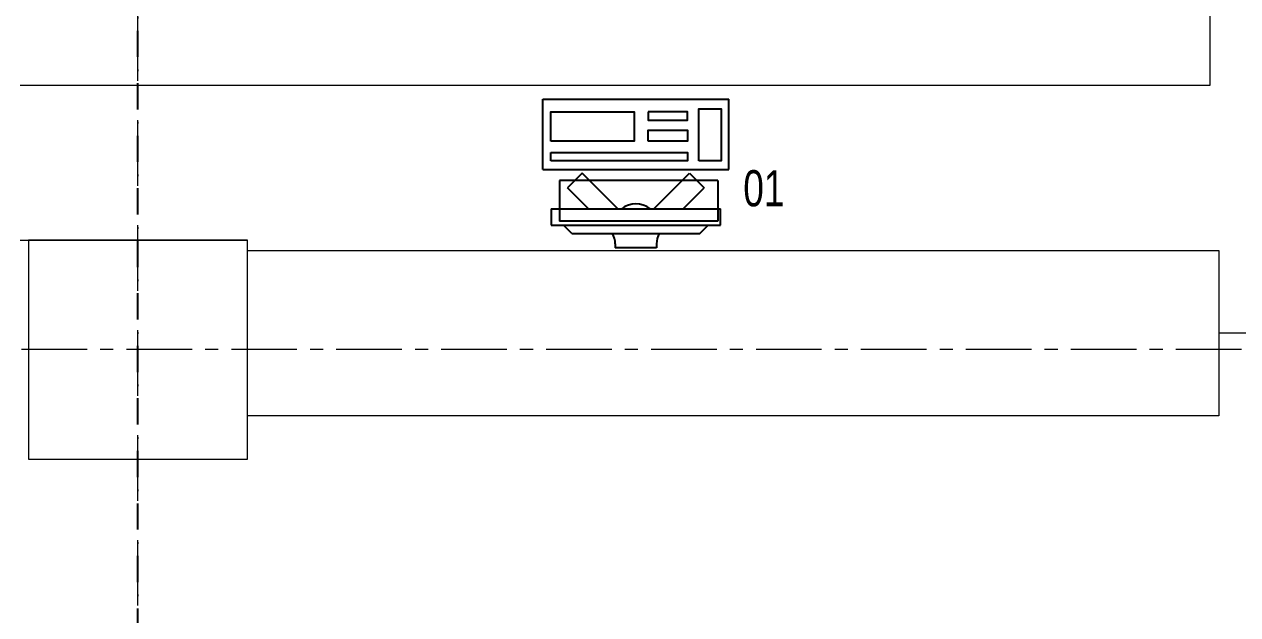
# Model space of a CAD drawing. Header units: millimetres. Extents: x 26027 to 581921, y 7230 to 233891.
# Drawn here: x 480524 to 483461, y 192654 to 194083 of the extents above; entities that cross this region are included whole.
import ezdxf

# ---------------------------------------------------------------- set-up
doc = ezdxf.new("R2010")
doc.units = ezdxf.units.MM
doc.header["$LTSCALE"] = 5
doc.linetypes.add('CENTER', pattern=[50.8, 31.75, -6.35, 6.35, -6.35])
doc.linetypes.add('DASHDOT', pattern=[25.4, 12.7, -6.35, 0, -6.35])
doc.layers.add('axes', color=9, linetype='Continuous')
doc.layers.add('GE-ARCHITECTURAL_ELEMENTS', color=8, linetype='Continuous')
doc.layers.add('Medical Equipment and Furniture', color=163, linetype='Continuous', lineweight=0)
doc.layers.add('Structure', color=20, linetype='Continuous', lineweight=5)
doc.styles.add('X3G_ENTITY_257CFD', font='swisscl.ttf', dxfattribs={"height": 200})

# ---------------------------------------------------------------- blocks, each defined once
blk = doc.blocks.new('ITCWLS1-P')
at = {"layer": 'GE-ARCHITECTURAL_ELEMENTS'}
for p, q in [((-0.17, 0.45), (-0.17, 0)), ((-0.17, 0.45), (0, 0.45)), ((0, 0.45), (0, 0)), ((-0.2651, 0.43, 0), (-0.3051, 0.43, 0)), ((-0.3051, 0.43, 0), (-0.3051, 0.02, 0)), ((-0.2651, 0.43, 0), (-0.2651, 0.02, 0)), ((-0.1496, 0.4305), (-0.1291, 0.4305)), ((-0.1291, 0.4305), (-0.1291, 0.4089)), ((-0.3251, 0.38, 0), (-0.3051, 0.4, 0)), ((-0.197, 0.4094), (-0.295, 0.4094)), ((-0.295, 0.0264), (-0.295, 0.4094)), ((-0.197, 0.0264), (-0.197, 0.4094)), ((-0.3251, 0.38, 0), (-0.3251, 0.07, 0)), ((-0.3503, 0.275), (-0.3596, 0.275)), ((-0.3596, 0.175), (-0.3596, 0.275)), ((-0.3503, 0.175), (-0.3596, 0.175)), ((-0.3251, 0.07, 0), (-0.3051, 0.05, 0)), ((-0.3051, 0.02, 0), (-0.2651, 0.02, 0)), ((-0.197, 0.0264), (-0.295, 0.0264)), ((-0.17, 0), (0, 0))]:
    blk.add_line(p, q, dxfattribs=at)
at = {"layer": 'GE-ARCHITECTURAL_ELEMENTS', "extrusion": (2.48281e-10, 3.18408e-10, -1)}
for p, q in [((-0.2651, 0.3395), (-0.2144, 0.3902)), ((-0.1791, 0.3548), (-0.2144, 0.3902)), ((-0.2651, 0.2688), (-0.1791, 0.3548))]:
    blk.add_line(p, q, dxfattribs=at)
at = {"layer": 'GE-ARCHITECTURAL_ELEMENTS', "extrusion": (2.48281e-10, -3.18408e-10, -1)}
for p, q in [((-0.2651, 0.1812), (-0.1791, 0.0952)), ((-0.2651, 0.1105), (-0.2144, 0.0598)), ((-0.1791, 0.0952), (-0.2144, 0.0598))]:
    blk.add_line(p, q, dxfattribs=at)
at = {"layer": 'GE-ARCHITECTURAL_ELEMENTS'}
for points in [[(-0.1291, 0.4089), (-0.1291, 0.1), (-0.1496, 0.1), (-0.1496, 0.4305)], [(-0.1496, 0.1), (-0.1496, 0.1), (-0.1496, 0.1), (-0.1496, 0.1), (-0.1496, 0.1), (-0.1496, 0.1), (-0.1496, 0.1), (-0.1496, 0.1), (-0.1496, 0.1)], [(-0.1496, 0.1), (-0.1496, 0.1), (-0.1496, 0.1), (-0.1496, 0.1), (-0.1496, 0.1), (-0.1496, 0.1), (-0.1496, 0.1), (-0.1496, 0.1), (-0.1496, 0.1), (-0.1496, 0.1), (-0.1496, 0.1), (-0.1496, 0.1), (-0.1496, 0.1), (-0.1496, 0.1), (-0.1496, 0.1), (-0.1496, 0.1), (-0.1496, 0.1), (-0.1496, 0.1)], [(-0.1496, 0.1), (-0.1496, 0.1), (-0.1496, 0.1), (-0.1496, 0.1), (-0.1496, 0.1), (-0.1496, 0.1), (-0.1496, 0.1), (-0.1496, 0.1), (-0.1496, 0.1), (-0.1496, 0.1)], [(-0.1496, 0.1), (-0.1496, 0.1), (-0.1496, 0.1), (-0.1496, 0.1), (-0.1496, 0.1), (-0.1496, 0.1), (-0.1496, 0.1)], [(-0.1496, 0.1), (-0.1496, 0.1), (-0.1496, 0.1), (-0.1496, 0.1), (-0.1496, 0.1), (-0.1496, 0.1), (-0.1496, 0.1), (-0.1496, 0.1), (-0.1496, 0.1), (-0.1496, 0.1)], [(-0.1496, 0.1), (-0.1496, 0.1), (-0.1496, 0.1), (-0.1496, 0.1), (-0.1496, 0.1), (-0.1496, 0.1), (-0.1496, 0.1), (-0.1496, 0.1), (-0.1496, 0.1), (-0.1496, 0.1), (-0.1496, 0.1), (-0.1496, 0.1), (-0.1496, 0.1), (-0.1496, 0.1), (-0.1496, 0.1)], [(-0.1496, 0.1), (-0.1496, 0.1), (-0.1496, 0.1), (-0.1496, 0.1), (-0.1496, 0.1), (-0.1496, 0.1), (-0.1496, 0.1), (-0.1496, 0.1), (-0.1496, 0.1), (-0.1496, 0.1)], [(-0.1496, 0.1), (-0.1496, 0.1), (-0.1496, 0.1), (-0.1496, 0.1), (-0.1496, 0.1), (-0.1496, 0.1), (-0.1496, 0.1), (-0.1496, 0.1), (-0.1496, 0.1), (-0.1496, 0.1)], [(-0.1496, 0.1), (-0.1496, 0.1), (-0.1496, 0.1), (-0.1496, 0.1), (-0.1496, 0.1), (-0.1496, 0.1), (-0.1496, 0.1), (-0.1496, 0.1), (-0.1496, 0.1), (-0.1496, 0.1), (-0.1496, 0.1), (-0.1496, 0.1), (-0.1496, 0.1), (-0.1496, 0.1), (-0.1496, 0.1), (-0.1496, 0.1), (-0.1496, 0.1), (-0.1496, 0.1), (-0.1496, 0.1), (-0.1496, 0.1), (-0.1496, 0.1), (-0.1496, 0.1), (-0.1496, 0.1), (-0.1496, 0.1), (-0.1496, 0.1), (-0.1496, 0.1), (-0.1496, 0.1), (-0.1496, 0.1), (-0.1496, 0.1), (-0.1496, 0.1), (-0.1496, 0.1), (-0.1496, 0.1), (-0.1496, 0.1), (-0.1496, 0.1), (-0.1496, 0.1), (-0.1496, 0.1), (-0.1496, 0.1), (-0.1496, 0.1), (-0.1496, 0.1), (-0.1496, 0.1), (-0.1496, 0.1), (-0.1496, 0.1), (-0.1496, 0.1), (-0.1496, 0.1), (-0.1496, 0.1), (-0.1496, 0.1), (-0.1496, 0.1), (-0.1496, 0.1), (-0.1496, 0.1), (-0.1496, 0.1), (-0.1496, 0.1), (-0.1496, 0.1), (-0.1496, 0.1), (-0.1496, 0.1)], [(-0.1496, 0.1), (-0.1496, 0.1), (-0.1496, 0.1), (-0.1496, 0.1), (-0.1496, 0.1), (-0.1496, 0.1), (-0.1496, 0.1), (-0.1496, 0.1), (-0.1496, 0.1), (-0.1496, 0.1), (-0.1496, 0.1), (-0.1496, 0.1), (-0.1496, 0.1), (-0.1496, 0.1), (-0.1496, 0.1), (-0.1496, 0.1), (-0.1496, 0.1), (-0.1496, 0.1), (-0.1496, 0.1), (-0.1496, 0.1), (-0.1496, 0.1), (-0.1496, 0.1), (-0.1496, 0.1), (-0.1496, 0.1), (-0.1496, 0.1), (-0.1496, 0.1), (-0.1496, 0.1), (-0.1496, 0.1), (-0.1496, 0.1), (-0.1496, 0.1), (-0.1496, 0.1), (-0.1496, 0.1), (-0.1496, 0.1), (-0.1496, 0.1), (-0.1496, 0.1), (-0.1496, 0.1), (-0.1496, 0.1), (-0.1496, 0.1), (-0.1496, 0.1), (-0.1496, 0.1), (-0.1496, 0.1), (-0.1496, 0.1), (-0.1496, 0.1), (-0.1496, 0.1), (-0.1496, 0.1), (-0.1496, 0.1), (-0.1496, 0.1), (-0.1496, 0.1), (-0.1496, 0.1), (-0.1496, 0.1), (-0.1496, 0.1), (-0.1496, 0.1), (-0.1496, 0.1), (-0.1496, 0.1), (-0.1496, 0.1), (-0.1496, 0.1), (-0.1496, 0.1), (-0.1496, 0.1), (-0.1496, 0.1), (-0.1496, 0.1), (-0.1496, 0.1), (-0.1496, 0.1), (-0.1496, 0.1), (-0.1496, 0.1), (-0.1496, 0.1), (-0.1496, 0.1), (-0.1496, 0.1), (-0.1496, 0.1), (-0.1496, 0.1), (-0.1496, 0.1), (-0.1496, 0.1), (-0.1496, 0.1), (-0.1496, 0.1), (-0.1496, 0.1), (-0.1496, 0.1), (-0.1496, 0.1), (-0.1496, 0.1), (-0.1496, 0.1), (-0.1496, 0.1), (-0.1496, 0.1), (-0.1496, 0.1), (-0.1496, 0.1), (-0.1496, 0.1), (-0.1496, 0.1), (-0.1496, 0.1), (-0.1496, 0.1), (-0.1496, 0.1), (-0.1496, 0.1), (-0.1496, 0.1)], [(-0.1496, 0.1), (-0.1496, 0.1), (-0.1496, 0.1), (-0.1496, 0.1), (-0.1496, 0.1), (-0.1496, 0.1), (-0.1496, 0.1), (-0.1496, 0.1), (-0.1496, 0.1), (-0.1496, 0.1), (-0.1496, 0.1), (-0.1496, 0.1)], [(-0.1496, 0.1), (-0.1496, 0.1), (-0.1496, 0.1), (-0.1496, 0.1), (-0.1496, 0.1), (-0.1496, 0.1), (-0.1496, 0.1)], [(-0.1496, 0.1), (-0.1496, 0.1), (-0.1496, 0.1), (-0.1496, 0.1), (-0.1496, 0.1), (-0.1496, 0.1), (-0.1496, 0.1), (-0.1496, 0.1), (-0.1496, 0.1), (-0.1496, 0.1), (-0.1496, 0.1), (-0.1496, 0.1), (-0.1496, 0.1), (-0.1496, 0.1), (-0.1496, 0.1), (-0.1496, 0.1), (-0.1496, 0.1)], [(-0.1496, 0.1), (-0.1496, 0.1), (-0.1496, 0.1), (-0.1496, 0.1), (-0.1496, 0.1), (-0.1496, 0.1), (-0.1496, 0.1), (-0.1496, 0.1), (-0.1496, 0.1), (-0.1496, 0.1), (-0.1496, 0.1), (-0.1496, 0.1), (-0.1496, 0.1), (-0.1496, 0.1), (-0.1496, 0.1), (-0.1496, 0.1), (-0.1496, 0.1), (-0.1496, 0.1), (-0.1496, 0.1), (-0.1496, 0.1), (-0.1496, 0.1), (-0.1496, 0.1), (-0.1496, 0.1), (-0.1496, 0.1), (-0.1496, 0.1), (-0.1496, 0.1), (-0.1496, 0.1), (-0.1496, 0.1), (-0.1496, 0.1), (-0.1496, 0.1), (-0.1496, 0.1), (-0.1496, 0.1), (-0.1496, 0.1), (-0.1496, 0.1), (-0.1496, 0.1), (-0.1496, 0.1), (-0.1496, 0.1), (-0.1496, 0.1), (-0.1496, 0.1), (-0.1496, 0.1), (-0.1496, 0.1), (-0.1496, 0.1), (-0.1496, 0.1), (-0.1496, 0.1), (-0.1496, 0.1), (-0.1496, 0.1), (-0.1496, 0.1), (-0.1496, 0.1), (-0.1496, 0.1), (-0.1496, 0.1), (-0.1496, 0.1), (-0.1496, 0.1), (-0.1496, 0.1), (-0.1496, 0.1), (-0.1496, 0.1), (-0.1496, 0.1), (-0.1496, 0.1), (-0.1496, 0.1), (-0.1496, 0.1), (-0.1496, 0.1), (-0.1496, 0.1), (-0.1496, 0.1), (-0.1496, 0.1), (-0.1496, 0.1), (-0.1496, 0.1), (-0.1496, 0.1), (-0.1496, 0.1), (-0.1496, 0.1), (-0.1496, 0.1), (-0.1496, 0.1), (-0.1496, 0.1), (-0.1496, 0.1), (-0.1496, 0.1), (-0.1496, 0.1), (-0.1496, 0.1), (-0.1496, 0.1), (-0.1496, 0.1), (-0.1496, 0.1), (-0.1496, 0.1), (-0.1496, 0.1), (-0.1496, 0.1), (-0.1496, 0.1), (-0.1496, 0.1), (-0.1496, 0.1), (-0.1496, 0.1), (-0.1496, 0.1), (-0.1496, 0.1), (-0.1496, 0.1), (-0.1496, 0.1), (-0.1496, 0.1), (-0.1496, 0.1), (-0.1496, 0.1), (-0.1496, 0.1), (-0.1496, 0.1), (-0.1496, 0.1), (-0.1496, 0.1), (-0.1496, 0.1), (-0.1496, 0.1), (-0.1496, 0.1), (-0.1496, 0.1), (-0.1496, 0.1), (-0.1496, 0.1), (-0.1496, 0.1), (-0.1496, 0.1), (-0.1496, 0.1), (-0.1496, 0.1), (-0.1496, 0.1), (-0.1496, 0.1), (-0.1496, 0.1), (-0.1496, 0.1), (-0.1496, 0.1)], [(-0.1496, 0.1), (-0.1496, 0.1), (-0.1496, 0.1), (-0.1496, 0.1), (-0.1496, 0.1), (-0.1496, 0.1), (-0.1496, 0.1), (-0.1496, 0.1)]]:
    blk.add_lwpolyline(points, dxfattribs=at)
for points in [[(-0.1019, 0.4305), (-0.0304, 0.4305), (-0.0304, 0.2294), (-0.1019, 0.2294)], [(-0.1019, 0.1954), (-0.0747, 0.1954), (-0.0747, 0.1), (-0.1019, 0.1)], [(-0.0304, 0.1954), (-0.0508, 0.1954), (-0.0508, 0.1), (-0.0304, 0.1)], [(-0.1496, 0.1), (-0.1496, 0.1), (-0.1496, 0.1), (-0.1496, 0.1), (-0.1496, 0.1), (-0.1496, 0.1), (-0.1496, 0.1), (-0.1496, 0.1), (-0.1496, 0.1), (-0.1496, 0.1), (-0.1496, 0.1), (-0.1496, 0.1), (-0.1496, 0.1), (-0.1496, 0.1), (-0.1496, 0.1), (-0.1496, 0.1), (-0.1496, 0.1), (-0.1496, 0.1), (-0.1496, 0.1), (-0.1496, 0.1), (-0.1496, 0.1), (-0.1496, 0.1), (-0.1496, 0.1), (-0.1496, 0.1), (-0.1496, 0.1), (-0.1496, 0.1), (-0.1496, 0.1), (-0.1496, 0.1), (-0.1496, 0.1), (-0.1496, 0.1), (-0.1496, 0.1), (-0.1496, 0.1), (-0.1496, 0.1), (-0.1496, 0.1), (-0.1496, 0.1), (-0.1496, 0.1), (-0.1496, 0.1), (-0.1496, 0.1), (-0.1496, 0.1), (-0.1496, 0.1), (-0.1496, 0.1), (-0.1496, 0.1), (-0.1496, 0.1), (-0.1496, 0.1), (-0.1496, 0.1), (-0.1496, 0.1), (-0.1496, 0.1), (-0.1496, 0.1), (-0.1496, 0.1), (-0.1496, 0.1), (-0.1496, 0.1), (-0.1496, 0.1), (-0.1496, 0.1), (-0.1496, 0.1), (-0.1496, 0.1), (-0.1496, 0.1), (-0.1496, 0.1), (-0.1496, 0.1), (-0.1496, 0.1), (-0.1496, 0.1), (-0.1496, 0.1), (-0.1496, 0.1), (-0.1496, 0.1), (-0.1496, 0.1), (-0.1496, 0.1), (-0.1496, 0.1), (-0.1496, 0.1), (-0.1496, 0.1), (-0.1496, 0.1), (-0.1496, 0.1), (-0.1496, 0.1), (-0.1496, 0.1), (-0.1496, 0.1), (-0.1496, 0.1), (-0.1496, 0.1), (-0.1496, 0.1), (-0.1496, 0.1), (-0.1496, 0.1), (-0.1496, 0.1), (-0.1496, 0.1), (-0.1496, 0.1), (-0.1496, 0.1), (-0.1496, 0.1), (-0.1496, 0.1), (-0.1496, 0.1), (-0.1496, 0.1), (-0.1496, 0.1), (-0.1496, 0.1), (-0.1496, 0.1), (-0.1496, 0.1), (-0.1496, 0.1), (-0.1496, 0.1), (-0.1496, 0.1), (-0.1496, 0.1), (-0.1496, 0.1), (-0.1496, 0.1), (-0.1496, 0.1), (-0.1496, 0.1), (-0.1496, 0.1), (-0.1496, 0.1), (-0.1496, 0.1), (-0.1496, 0.1), (-0.1496, 0.1), (-0.1496, 0.1), (-0.1496, 0.1), (-0.1496, 0.1), (-0.1496, 0.1), (-0.1496, 0.1), (-0.1496, 0.1), (-0.1496, 0.1), (-0.1496, 0.1), (-0.1496, 0.1), (-0.1496, 0.1), (-0.1496, 0.1), (-0.1496, 0.1), (-0.1496, 0.1), (-0.1496, 0.1), (-0.1496, 0.1), (-0.1496, 0.1), (-0.1496, 0.1), (-0.1496, 0.1), (-0.1496, 0.1), (-0.1496, 0.1), (-0.1496, 0.1), (-0.1496, 0.1), (-0.1496, 0.1), (-0.1496, 0.1), (-0.1496, 0.1), (-0.1496, 0.1), (-0.1496, 0.1), (-0.1496, 0.1), (-0.1496, 0.1), (-0.1496, 0.1), (-0.1496, 0.1), (-0.1496, 0.1), (-0.1496, 0.1), (-0.1496, 0.1), (-0.1496, 0.1), (-0.1496, 0.1), (-0.1496, 0.1), (-0.1496, 0.1), (-0.1496, 0.1), (-0.1496, 0.1), (-0.1496, 0.1), (-0.1496, 0.1), (-0.1496, 0.1), (-0.1496, 0.1), (-0.1496, 0.1), (-0.1496, 0.1), (-0.1496, 0.1), (-0.1496, 0.1), (-0.1496, 0.1), (-0.1496, 0.1), (-0.1496, 0.1), (-0.1496, 0.1), (-0.1496, 0.1), (-0.1496, 0.1), (-0.1496, 0.1), (-0.1496, 0.1), (-0.1496, 0.1), (-0.1496, 0.1), (-0.1496, 0.1), (-0.1496, 0.1), (-0.1496, 0.1), (-0.1496, 0.1), (-0.1496, 0.1), (-0.1496, 0.1), (-0.1496, 0.1), (-0.1496, 0.1), (-0.1496, 0.1), (-0.1496, 0.1), (-0.1496, 0.1), (-0.1496, 0.1), (-0.1496, 0.1), (-0.1496, 0.1), (-0.1496, 0.1), (-0.1496, 0.1), (-0.1496, 0.1), (-0.1496, 0.1), (-0.1496, 0.1), (-0.1496, 0.1), (-0.1496, 0.1), (-0.1496, 0.1), (-0.1496, 0.1), (-0.1496, 0.1), (-0.1496, 0.1), (-0.1496, 0.1), (-0.1496, 0.1), (-0.1496, 0.1), (-0.1496, 0.1), (-0.1496, 0.1), (-0.1496, 0.1), (-0.1496, 0.1), (-0.1496, 0.1), (-0.1496, 0.1), (-0.1496, 0.1), (-0.1496, 0.1), (-0.1496, 0.1), (-0.1496, 0.1), (-0.1496, 0.1), (-0.1496, 0.1), (-0.1496, 0.1), (-0.1496, 0.1), (-0.1496, 0.1), (-0.1496, 0.1), (-0.1496, 0.1), (-0.1496, 0.1), (-0.1496, 0.1), (-0.1496, 0.1), (-0.1496, 0.1), (-0.1496, 0.1), (-0.1496, 0.1), (-0.1496, 0.1), (-0.1496, 0.1), (-0.1496, 0.1), (-0.1496, 0.1), (-0.1496, 0.1), (-0.1496, 0.1), (-0.1496, 0.1), (-0.1496, 0.1), (-0.1496, 0.1), (-0.1496, 0.1), (-0.1496, 0.1), (-0.1496, 0.1), (-0.1496, 0.1), (-0.1496, 0.1), (-0.1496, 0.1), (-0.1496, 0.1), (-0.1496, 0.1), (-0.1496, 0.1), (-0.1496, 0.1), (-0.1496, 0.1), (-0.1496, 0.1), (-0.1496, 0.1), (-0.1496, 0.1), (-0.1496, 0.1), (-0.1496, 0.1), (-0.1496, 0.1), (-0.1496, 0.1), (-0.1496, 0.1), (-0.1496, 0.1), (-0.1496, 0.1), (-0.1496, 0.1), (-0.1496, 0.1), (-0.1496, 0.1), (-0.1496, 0.1), (-0.1496, 0.1), (-0.1496, 0.1), (-0.1496, 0.1), (-0.1496, 0.1), (-0.1496, 0.1), (-0.1496, 0.1), (-0.1496, 0.1), (-0.1496, 0.1), (-0.1496, 0.1), (-0.1496, 0.1), (-0.1496, 0.1), (-0.1496, 0.1), (-0.1496, 0.1), (-0.1496, 0.1), (-0.1496, 0.1), (-0.1496, 0.1), (-0.1496, 0.1), (-0.1496, 0.1), (-0.1496, 0.1), (-0.1496, 0.1), (-0.1496, 0.1), (-0.1496, 0.1), (-0.1496, 0.1), (-0.1496, 0.1), (-0.1496, 0.1), (-0.1496, 0.1), (-0.1496, 0.1), (-0.1496, 0.1), (-0.1496, 0.1), (-0.1496, 0.1), (-0.1496, 0.1)], [(-0.1496, 0.1), (-0.1496, 0.1), (-0.1496, 0.1), (-0.1496, 0.1), (-0.1496, 0.1), (-0.1496, 0.1), (-0.1496, 0.1), (-0.1496, 0.1), (-0.1496, 0.1), (-0.1496, 0.1), (-0.1496, 0.1), (-0.1496, 0.1), (-0.1496, 0.1), (-0.1496, 0.1), (-0.1496, 0.1), (-0.1496, 0.1), (-0.1496, 0.1), (-0.1496, 0.1), (-0.1496, 0.1), (-0.1496, 0.1), (-0.1496, 0.1), (-0.1496, 0.1), (-0.1496, 0.1), (-0.1496, 0.1), (-0.1496, 0.1), (-0.1496, 0.1), (-0.1496, 0.1), (-0.1496, 0.1), (-0.1496, 0.1), (-0.1496, 0.1), (-0.1496, 0.1), (-0.1496, 0.1), (-0.1496, 0.1), (-0.1496, 0.1), (-0.1496, 0.1), (-0.1496, 0.1), (-0.1496, 0.1), (-0.1496, 0.1), (-0.1496, 0.1), (-0.1496, 0.1), (-0.1496, 0.1), (-0.1496, 0.1), (-0.1496, 0.1), (-0.1496, 0.1), (-0.1496, 0.1), (-0.1496, 0.1), (-0.1496, 0.1), (-0.1496, 0.1), (-0.1496, 0.1), (-0.1496, 0.1), (-0.1496, 0.1), (-0.1496, 0.1), (-0.1496, 0.1), (-0.1496, 0.1), (-0.1496, 0.1), (-0.1496, 0.1), (-0.1496, 0.1), (-0.1496, 0.1), (-0.1496, 0.1), (-0.1496, 0.1), (-0.1496, 0.1), (-0.1496, 0.1), (-0.1496, 0.1), (-0.1496, 0.1), (-0.1496, 0.1), (-0.1496, 0.1), (-0.1496, 0.1), (-0.1496, 0.1), (-0.1496, 0.1), (-0.1496, 0.1), (-0.1496, 0.1), (-0.1496, 0.1), (-0.1496, 0.1), (-0.1496, 0.1), (-0.1496, 0.1), (-0.1496, 0.1), (-0.1496, 0.1), (-0.1496, 0.1), (-0.1496, 0.1), (-0.1496, 0.1), (-0.1496, 0.1), (-0.1496, 0.1), (-0.1496, 0.1), (-0.1496, 0.1), (-0.1496, 0.1), (-0.1496, 0.1), (-0.1496, 0.1), (-0.1496, 0.1), (-0.1496, 0.1), (-0.1496, 0.1), (-0.1496, 0.1), (-0.1496, 0.1), (-0.1496, 0.1), (-0.1496, 0.1), (-0.1496, 0.1), (-0.1496, 0.1), (-0.1496, 0.1), (-0.1496, 0.1), (-0.1496, 0.1), (-0.1496, 0.1), (-0.1496, 0.1), (-0.1496, 0.1), (-0.1496, 0.1), (-0.1496, 0.1), (-0.1496, 0.1), (-0.1496, 0.1), (-0.1496, 0.1), (-0.1496, 0.1), (-0.1496, 0.1), (-0.1496, 0.1), (-0.1496, 0.1), (-0.1496, 0.1), (-0.1496, 0.1), (-0.1496, 0.1), (-0.1496, 0.1), (-0.1496, 0.1), (-0.1496, 0.1), (-0.1496, 0.1), (-0.1496, 0.1), (-0.1496, 0.1), (-0.1496, 0.1), (-0.1496, 0.1), (-0.1496, 0.1), (-0.1496, 0.1), (-0.1496, 0.1), (-0.1496, 0.1), (-0.1496, 0.1), (-0.1496, 0.1), (-0.1496, 0.1), (-0.1496, 0.1), (-0.1496, 0.1), (-0.1496, 0.1), (-0.1496, 0.1), (-0.1496, 0.1), (-0.1496, 0.1), (-0.1496, 0.1), (-0.1496, 0.1), (-0.1496, 0.1), (-0.1496, 0.1), (-0.1496, 0.1), (-0.1496, 0.1), (-0.1496, 0.1), (-0.1496, 0.1), (-0.1496, 0.1), (-0.1496, 0.1), (-0.1496, 0.1), (-0.1496, 0.1), (-0.1496, 0.1), (-0.1496, 0.1), (-0.1496, 0.1), (-0.1496, 0.1), (-0.1496, 0.1), (-0.1496, 0.1), (-0.1496, 0.1), (-0.1496, 0.1), (-0.1496, 0.1), (-0.1496, 0.1), (-0.1496, 0.1), (-0.1496, 0.1), (-0.1496, 0.1), (-0.1496, 0.1), (-0.1496, 0.1), (-0.1496, 0.1), (-0.1496, 0.1), (-0.1496, 0.1), (-0.1496, 0.1), (-0.1496, 0.1), (-0.1496, 0.1), (-0.1496, 0.1), (-0.1496, 0.1), (-0.1496, 0.1), (-0.1496, 0.1), (-0.1496, 0.1), (-0.1496, 0.1), (-0.1496, 0.1), (-0.1496, 0.1), (-0.1496, 0.1), (-0.1496, 0.1), (-0.1496, 0.1), (-0.1496, 0.1), (-0.1496, 0.1), (-0.1496, 0.1), (-0.1496, 0.1), (-0.1496, 0.1), (-0.1496, 0.1), (-0.1496, 0.1), (-0.1496, 0.1), (-0.1496, 0.1), (-0.1496, 0.1), (-0.1496, 0.1), (-0.1496, 0.1), (-0.1496, 0.1), (-0.1496, 0.1), (-0.1496, 0.1), (-0.1496, 0.1), (-0.1496, 0.1), (-0.1496, 0.1), (-0.1496, 0.1), (-0.1496, 0.1), (-0.1496, 0.1), (-0.1496, 0.1), (-0.1496, 0.1), (-0.1496, 0.1), (-0.1496, 0.1), (-0.1496, 0.1), (-0.1496, 0.1), (-0.1496, 0.1), (-0.1496, 0.1), (-0.1496, 0.1), (-0.1496, 0.1), (-0.1496, 0.1), (-0.1496, 0.1), (-0.1496, 0.1), (-0.1496, 0.1)], [(-0.1496, 0.1), (-0.1496, 0.1), (-0.1496, 0.1), (-0.1496, 0.1), (-0.1496, 0.1), (-0.1496, 0.1), (-0.1496, 0.1), (-0.1496, 0.1), (-0.1496, 0.1), (-0.1496, 0.1), (-0.1496, 0.1), (-0.1496, 0.1), (-0.1496, 0.1), (-0.1496, 0.1), (-0.1496, 0.1), (-0.1496, 0.1), (-0.1496, 0.1), (-0.1496, 0.1), (-0.1496, 0.1), (-0.1496, 0.1), (-0.1496, 0.1), (-0.1496, 0.1), (-0.1496, 0.1), (-0.1496, 0.1), (-0.1496, 0.1), (-0.1496, 0.1), (-0.1496, 0.1), (-0.1496, 0.1), (-0.1496, 0.1), (-0.1496, 0.1), (-0.1496, 0.1), (-0.1496, 0.1), (-0.1496, 0.1), (-0.1496, 0.1), (-0.1496, 0.1), (-0.1496, 0.1), (-0.1496, 0.1), (-0.1496, 0.1), (-0.1496, 0.1), (-0.1496, 0.1), (-0.1496, 0.1), (-0.1496, 0.1), (-0.1496, 0.1), (-0.1496, 0.1), (-0.1496, 0.1), (-0.1496, 0.1), (-0.1496, 0.1), (-0.1496, 0.1), (-0.1496, 0.1), (-0.1496, 0.1), (-0.1496, 0.1), (-0.1496, 0.1), (-0.1496, 0.1), (-0.1496, 0.1), (-0.1496, 0.1), (-0.1496, 0.1), (-0.1496, 0.1), (-0.1496, 0.1), (-0.1496, 0.1), (-0.1496, 0.1), (-0.1496, 0.1), (-0.1496, 0.1), (-0.1496, 0.1), (-0.1496, 0.1), (-0.1496, 0.1), (-0.1496, 0.1), (-0.1496, 0.1), (-0.1496, 0.1), (-0.1496, 0.1), (-0.1496, 0.1), (-0.1496, 0.1), (-0.1496, 0.1), (-0.1496, 0.1), (-0.1496, 0.1), (-0.1496, 0.1), (-0.1496, 0.1), (-0.1496, 0.1), (-0.1496, 0.1), (-0.1496, 0.1), (-0.1496, 0.1), (-0.1496, 0.1), (-0.1496, 0.1), (-0.1496, 0.1), (-0.1496, 0.1), (-0.1496, 0.1), (-0.1496, 0.1), (-0.1496, 0.1), (-0.1496, 0.1), (-0.1496, 0.1), (-0.1496, 0.1), (-0.1496, 0.1), (-0.1496, 0.1), (-0.1496, 0.1), (-0.1496, 0.1), (-0.1496, 0.1), (-0.1496, 0.1), (-0.1496, 0.1), (-0.1496, 0.1), (-0.1496, 0.1), (-0.1496, 0.1), (-0.1496, 0.1), (-0.1496, 0.1), (-0.1496, 0.1), (-0.1496, 0.1), (-0.1496, 0.1), (-0.1496, 0.1), (-0.1496, 0.1), (-0.1496, 0.1), (-0.1496, 0.1), (-0.1496, 0.1), (-0.1496, 0.1), (-0.1496, 0.1), (-0.1496, 0.1), (-0.1496, 0.1), (-0.1496, 0.1), (-0.1496, 0.1), (-0.1496, 0.1), (-0.1496, 0.1), (-0.1496, 0.1), (-0.1496, 0.1), (-0.1496, 0.1), (-0.1496, 0.1), (-0.1496, 0.1), (-0.1496, 0.1), (-0.1496, 0.1), (-0.1496, 0.1), (-0.1496, 0.1), (-0.1496, 0.1), (-0.1496, 0.1), (-0.1496, 0.1), (-0.1496, 0.1), (-0.1496, 0.1), (-0.1496, 0.1), (-0.1496, 0.1), (-0.1496, 0.1), (-0.1496, 0.1), (-0.1496, 0.1), (-0.1496, 0.1), (-0.1496, 0.1), (-0.1496, 0.1), (-0.1496, 0.1), (-0.1496, 0.1), (-0.1496, 0.1), (-0.1496, 0.1), (-0.1496, 0.1), (-0.1496, 0.1), (-0.1496, 0.1), (-0.1496, 0.1), (-0.1496, 0.1), (-0.1496, 0.1), (-0.1496, 0.1), (-0.1496, 0.1), (-0.1496, 0.1), (-0.1496, 0.1), (-0.1496, 0.1), (-0.1496, 0.1), (-0.1496, 0.1), (-0.1496, 0.1), (-0.1496, 0.1), (-0.1496, 0.1), (-0.1496, 0.1), (-0.1496, 0.1), (-0.1496, 0.1), (-0.1496, 0.1), (-0.1496, 0.1), (-0.1496, 0.1), (-0.1496, 0.1), (-0.1496, 0.1), (-0.1496, 0.1), (-0.1496, 0.1), (-0.1496, 0.1), (-0.1496, 0.1), (-0.1496, 0.1), (-0.1496, 0.1), (-0.1496, 0.1), (-0.1496, 0.1), (-0.1496, 0.1), (-0.1496, 0.1), (-0.1496, 0.1), (-0.1496, 0.1), (-0.1496, 0.1), (-0.1496, 0.1), (-0.1496, 0.1), (-0.1496, 0.1), (-0.1496, 0.1), (-0.1496, 0.1), (-0.1496, 0.1), (-0.1496, 0.1), (-0.1496, 0.1), (-0.1496, 0.1), (-0.1496, 0.1), (-0.1496, 0.1), (-0.1496, 0.1), (-0.1496, 0.1), (-0.1496, 0.1), (-0.1496, 0.1), (-0.1496, 0.1), (-0.1496, 0.1), (-0.1496, 0.1), (-0.1496, 0.1), (-0.1496, 0.1), (-0.1496, 0.1), (-0.1496, 0.1), (-0.1496, 0.1), (-0.1496, 0.1), (-0.1496, 0.1), (-0.1496, 0.1), (-0.1496, 0.1), (-0.1496, 0.1), (-0.1496, 0.1), (-0.1496, 0.1), (-0.1496, 0.1), (-0.1496, 0.1), (-0.1496, 0.1), (-0.1496, 0.1), (-0.1496, 0.1), (-0.1496, 0.1), (-0.1496, 0.1), (-0.1496, 0.1)], [(-0.1496, 0.0727), (-0.0236, 0.0727), (-0.0236, 0.0182), (-0.1496, 0.0182)]]:
    blk.add_lwpolyline(points, close=True, dxfattribs=at)
for centre, radius, start, end in [((-0.3503, 0.325), 0.05, 270, 300.3093), ((-0.3089, 0.225), 0.0556, 321.9431, 38.0569), ((-0.3503, 0.125), 0.05, 59.6907, 90)]:
    blk.add_arc(centre, radius, start, end, dxfattribs=at)

msp = doc.modelspace()

# ---------------------------------------------------------------- linework, layer by layer
at = {"layer": 'axes', "linetype": 'CENTER', "lineweight": 0}
for p, q in [((480798.8, 120285.6, 0), (480798.8, 230811.1, 0)), ((544175.8, 193295.3, 2.4), (460984.3, 193295.3, 2.4))]:
    msp.add_line(p, q, dxfattribs=at)
at = {"layer": 'axes', "linetype": 'DASHDOT'}
msp.add_line((480798.8, 120285.6, 0), (480798.8, 230811.1, 0), dxfattribs=at)
at = {"layer": 'Medical Equipment and Furniture', "linetype": 'Continuous'}
for p, q in [((483394.1, 193935.3, 0), (483394.1, 196109.9, 0)), ((480513.8, 193935.3, 2.4), (483394.1, 193935.3, 0)), ((480513.8, 193560.3, 2.4), (481063.8, 193560.3, 2.4)), ((481063.8, 193135.3, 2.4), (481063.8, 193560.3, 2.4)), ((481063.8, 193535.3, 2.4), (483414.9, 193535.3, 2.4)), ((483414.9, 193535.3, 2.4), (483414.9, 193135.3, 2.4)), ((483994.1, 193335.3, 0), (483414.9, 193335.3, 2.4)), ((483414.9, 193135.3, 2.4), (481063.8, 193135.3, 2.4))]:
    msp.add_line(p, q, dxfattribs=at)
at = {"layer": 'Structure', "elevation": 2.4}
msp.add_lwpolyline([(480533.8, 193030.3), (481063.8, 193030.3), (481063.8, 193560.3), (480533.8, 193560.3)], close=True, dxfattribs=at)

# ---------------------------------------------------------------- block references
at = {"layer": 'Medical Equipment and Furniture', "extrusion": (-2.34751e-05, -2.20203e-06, 1), "xscale": 1000.000000000004, "yscale": 1000.000000000004, "zscale": 1000.000000000004, "rotation": 89.99858923334608}
msp.add_blockref('ITCWLS1-P', (482229.1, 193901.5, -9.4), dxfattribs=at)

# ---------------------------------------------------------------- texts
at = {"layer": 'Medical Equipment and Furniture', "insert": (482314, 193729.6, 2.4), "char_height": 87.47, "attachment_point": 2, "style": 'X3G_ENTITY_257CFD'}
msp.add_mtext('01', dxfattribs=at)

doc.saveas('drawing.dxf')
